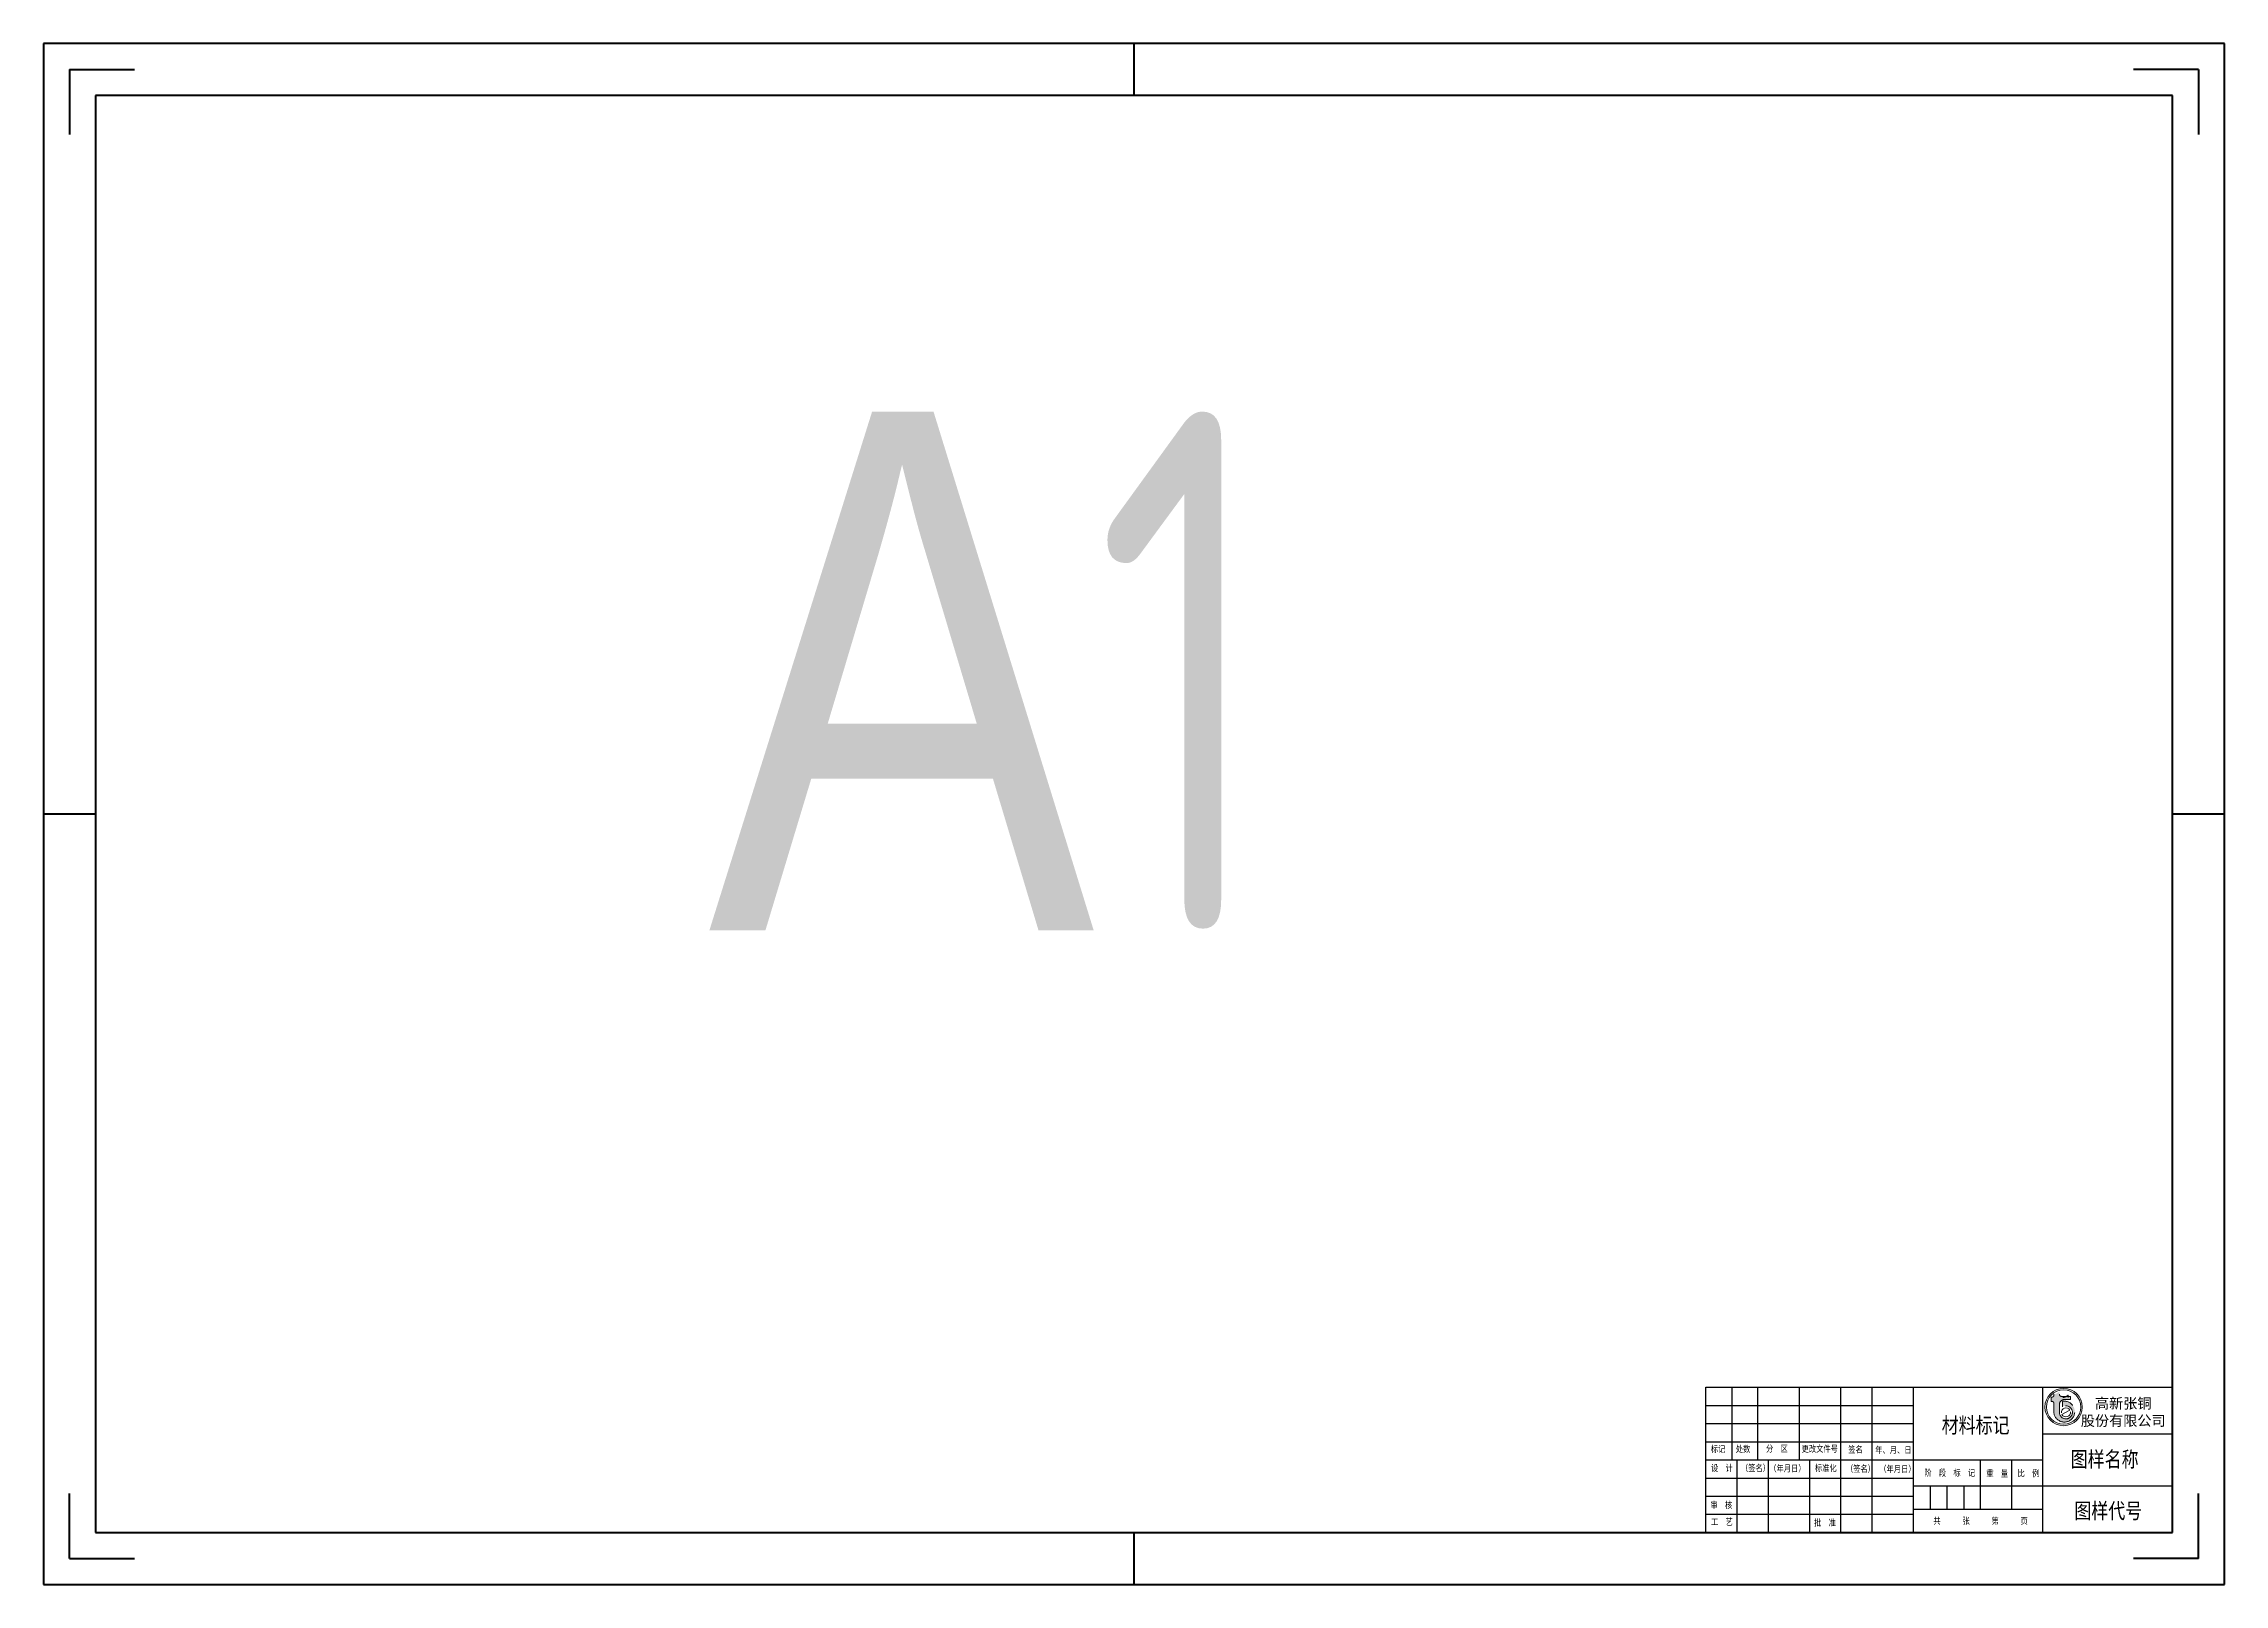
# Model space of a CAD drawing. Header units: millimetres. Extents: x 4796 to 6782, y 968 to 2931.
# Drawn here: x 4796 to 5637, y 2122 to 2716 of the extents above; entities that cross this region are included whole.
import ezdxf

# ---------------------------------------------------------------- set-up
doc = ezdxf.new("R2010")
doc.units = ezdxf.units.MM
doc.linetypes.add('ACAD_ISO02W100', pattern=[15, 12, -3])
for name, color, linetype, lineweight in [('总内框线', 7, 'Continuous', 50), ('标注层', 3, 'Continuous', 25), ('虚线层', 4, 'ACAD_ISO02W100', 25)]:
    doc.layers.add(name, color=color, linetype=linetype, lineweight=lineweight)
doc.styles.get("Standard").update_dxf_attribs({"font": 'txt', "bigfont": 'gbcbig.shx'})
doc.styles.add('陈杰（2）', font='gbenor.shx', dxfattribs={"width": 0.8, "bigfont": 'gbcbig.shx'})

msp = doc.modelspace()

# ---------------------------------------------------------------- hatches: boundary and pattern name
at = {"layer": '虚线层', "linetype": 'Continuous', "lineweight": 18}
msp.add_hatch(color=1, dxfattribs=at).paths.add_polyline_path([(5569.75, 2193.04), (5569.96, 2193.04), (5570.08, 2193.03), (5570.2, 2193), (5570.32, 2192.95), (5570.43, 2192.89), (5570.52, 2192.81), (5570.61, 2192.71), (5570.67, 2192.6), (5570.72, 2192.49), (5570.75, 2192.36), (5570.76, 2192.24), (5570.76, 2188.8), (5570.85, 2188.17), (5571.05, 2187.55), (5571.34, 2186.98), (5571.72, 2186.45), (5572.17, 2186), (5572.7, 2185.62), (5573.27, 2185.33), (5573.89, 2185.14), (5574.53, 2185.05), (5575.17, 2185.06), (5575.81, 2185.18), (5576.41, 2185.39), (5576.98, 2185.7), (5577.49, 2186.09), (5577.93, 2186.57), (5578.29, 2187.1), (5578.56, 2187.69), (5578.73, 2188.31), (5578.8, 2188.95), (5578.77, 2189.59), (5578.63, 2190.22), (5578.4, 2190.82), (5578.07, 2191.38), (5577.66, 2191.88), (5577.18, 2192.3), (5576.63, 2192.64), (5576.04, 2192.89), (5575.41, 2193.05), (5574.77, 2193.1), (5574.13, 2193.04), (5574.13, 2190.98), (5574.5, 2191.16), (5574.89, 2191.27), (5575.3, 2191.32), (5575.71, 2191.3), (5576.12, 2191.21), (5576.5, 2191.06), (5576.85, 2190.85), (5577.16, 2190.58), (5577.43, 2190.27), (5577.64, 2189.92), (5577.79, 2189.53), (5577.88, 2189.13), (5577.9, 2188.72), (5577.85, 2188.31), (5577.74, 2187.92), (5577.56, 2187.55), (5577.33, 2187.21), (5577.04, 2186.91), (5576.71, 2186.67), (5576.35, 2186.48), (5575.96, 2186.35), (5575.55, 2186.29), (5575.14, 2186.3), (5574.73, 2186.37), (5574.35, 2186.51), (5573.99, 2186.71), (5573.66, 2186.97), (5573.39, 2187.27), (5573.17, 2187.62), (5573, 2188), (5572.9, 2188.39), (5572.87, 2188.8), (5572.87, 2191.73), (5572.91, 2192.13), (5573.02, 2192.5), (5573.21, 2192.85), (5573.46, 2193.16), (5573.76, 2193.41), (5574.11, 2193.59), (5574.49, 2193.71), (5574.88, 2193.75), (5577.17, 2193.75), (5577.17, 2194.96), (5573.67, 2194.96), (5573.55, 2194.97), (5573.43, 2194.99), (5573.31, 2195.04), (5573.2, 2195.11), (5573.1, 2195.19), (5573.02, 2195.29), (5572.96, 2195.39), (5572.91, 2195.51), (5572.88, 2195.63), (5572.87, 2195.76), (5572.87, 2196.77), (5571.76, 2196.02), (5570.76, 2195.76), (5570.76, 2195.46), (5570.75, 2195.33), (5570.72, 2195.21), (5570.67, 2195.09), (5570.61, 2194.99), (5570.52, 2194.89), (5570.43, 2194.81), (5570.32, 2194.74), (5570.2, 2194.69), (5570.08, 2194.66), (5569.96, 2194.65), (5569.75, 2194.65)])

# ---------------------------------------------------------------- linework, layer by layer
for p, q in [((5436.51, 2198.48), (5616.51, 2198.48)), ((5436.51, 2142.48), (5436.51, 2198.48)), ((5446.51, 2198.48), (5446.51, 2170.48)), ((5456.51, 2198.48), (5456.51, 2170.48)), ((5472.51, 2198.48), (5472.51, 2170.48)), ((5488.51, 2198.48), (5488.51, 2170.48)), ((5500.51, 2198.48), (5500.51, 2142.48)), ((5516.51, 2198.48), (5516.51, 2142.48)), ((5566.51, 2142.48), (5566.51, 2198.48)), ((5616.51, 2198.48), (5616.51, 2142.48)), ((5436.51, 2191.48), (5516.51, 2191.48)), ((5436.51, 2184.48), (5516.51, 2184.48)), ((5566.51, 2180.48), (5616.51, 2180.48)), ((5436.51, 2177.48), (5516.51, 2177.48)), ((5436.51, 2170.48), (5566.51, 2170.48)), ((5448.51, 2170.48), (5448.51, 2142.48)), ((5460.51, 2170.48), (5460.51, 2142.48)), ((5476.51, 2170.48), (5476.51, 2142.48)), ((5488.51, 2170.48), (5488.51, 2142.48)), ((5542.51, 2151.48), (5542.51, 2170.48)), ((5554.51, 2151.48), (5554.51, 2170.48)), ((5436.51, 2163.48), (5516.51, 2163.48)), ((5436.51, 2156.48), (5516.51, 2156.48)), ((5516.51, 2160.48), (5566.51, 2160.48)), ((5523.01, 2160.48), (5523.01, 2151.48)), ((5529.51, 2160.48), (5529.51, 2151.48)), ((5536.01, 2160.48), (5536.01, 2151.48)), ((5566.51, 2160.48), (5616.51, 2160.48)), ((5436.51, 2149.48), (5516.51, 2149.48)), ((5516.51, 2151.48), (5566.51, 2151.48)), ((5616.51, 2142.48), (5436.51, 2142.48))]:
    msp.add_line(p, q)
at = {"layer": '总内框线'}
for p, q in [((4795.51, 2716.48), (4795.51, 2122.48)), ((5636.51, 2716.48), (4795.51, 2716.48)), ((5216.01, 2716.48), (5216.01, 2696.48)), ((5636.51, 2122.48), (5636.51, 2716.48)), ((4805.51, 2706.48), (4830.51, 2706.48)), ((4805.51, 2706.48), (4805.51, 2681.48)), ((5626.51, 2706.48), (5601.51, 2706.48)), ((5626.51, 2706.48), (5626.51, 2681.48)), ((5616.51, 2696.48), (4815.51, 2696.48)), ((4815.51, 2696.48), (4815.51, 2142.48)), ((5616.51, 2142.48), (5616.51, 2696.48)), ((4795.51, 2419.48), (4815.51, 2419.48)), ((5616.51, 2419.48), (5636.51, 2419.48)), ((4805.51, 2132.48), (4805.51, 2157.48)), ((5626.51, 2132.48), (5626.51, 2157.48)), ((4815.51, 2142.48), (5616.51, 2142.48)), ((5216.01, 2142.48), (5216.01, 2122.48)), ((4805.51, 2132.48), (4830.51, 2132.48)), ((5626.51, 2132.48), (5601.51, 2132.48)), ((4795.51, 2122.48), (5636.51, 2122.48))]:
    msp.add_line(p, q, dxfattribs=at)
at = {"layer": '虚线层', "color": 1, "lineweight": 18}
for p, q in [((5570.76, 2195.46), (5570.76, 2195.76)), ((5576.32, 2194.47), (5576.32, 2195.48)), ((5569.75, 2194.65), (5569.75, 2193.04)), ((5569.96, 2194.65), (5569.75, 2194.65)), ((5569.96, 2193.04), (5569.75, 2193.04)), ((5570.76, 2188.8), (5570.76, 2192.24)), ((5572.87, 2188.8), (5572.87, 2191.73)), ((5577.17, 2194.96), (5573.67, 2194.96)), ((5574.13, 2193.04), (5574.13, 2190.98)), ((5577.17, 2193.75), (5574.88, 2193.75)), ((5577.17, 2193.75), (5577.17, 2194.96))]:
    msp.add_line(p, q, dxfattribs=at)
at = {"layer": '虚线层', "color": 1, "linetype": 'Continuous', "lineweight": 18}
msp.add_line((5573.86, 2187.92), (5576.91, 2189.68), dxfattribs=at)
for radius in [7.2, 6.64]:
    msp.add_circle((5574.5, 2190.85), radius, dxfattribs=at)
at = {"layer": '虚线层', "color": 1, "lineweight": 18}
for centre, radius, start, end in [((5569.96, 2195.46), 0.805, 270, 0), ((5573.67, 2195.76), 0.805, 180, 270), ((5569.96, 2192.24), 0.805, 0, 90), ((5574.78, 2189.07), 4.03, 183.78381, 99.29956), ((5574.88, 2191.73), 2.01, 90, 180), ((5575.39, 2188.8), 2.52, 180, 120)]:
    msp.add_arc(centre, radius, start, end, dxfattribs=at)
at = {"layer": '虚线层', "color": 1, "linetype": 'Continuous', "lineweight": 18}
for start, end in [(30, 187.49188), (210, 7.49188)]:
    msp.add_arc((5575.39, 2188.8), 1.76, start, end, dxfattribs=at)
at = {"layer": '虚线层', "color": 1, "lineweight": 18}
msp.add_spline([(5576.32, 2195.48), (5575.21, 2194.74), (5574.21, 2194.47)], degree=3, dxfattribs=at)

# ---------------------------------------------------------------- texts
at = {"width": 93.0193, "attachment_point": 1, "style": '陈杰（2）'}
for s, insert, char_height in [('{\\fSimSun|b0|i0|c134|p2;材料标记}', (5527.48, 2186.84), 6), ('{\\fSimSun|b0|i0|c134|p2;标记}', (5438.47, 2175.92), 2.5), ('{\\fSimSun|b0|i0|c134|p2;处数}', (5448.09, 2175.93), 2.5), ('{\\fSimSun|b0|i0|c134|p2;分\u3000区}', (5459.75, 2176.06), 2.5), ('{\\fSimSun|b0|i0|c134|p2;更改文件号}', (5473.48, 2176), 2.5), ('{\\fSimSun|b0|i0|c134|p2;签名}', (5491.47, 2175.74), 2.5), ('{\\fSimSun|b0|i0|c134|p2;年、月、日}', (5501.86, 2175.55), 2.5), ('{\\fSimSun|b0|i0|c134|p2;图样名称}', (5577.24, 2173.71), 6), ('{\\fSimSun|b0|i0|c134|p2;设\u3000计}', (5438.52, 2168.58), 2.5), ('{\\fSimSun|b0|i0|c134|p2;（签名）}', (5450.07, 2168.58), 2.5), ('{\\fSimSun|b0|i0|c134|p2;\u3000（年月日）}', (5458.19, 2168.46), 2.5), ('{\\fSimSun|b0|i0|c134|p2;标准化}', (5478.6, 2168.56), 2.5), ('{\\fSimSun|b0|i0|c134|p2;（签名）}', (5490.57, 2168.31), 2.5), ('{\\fSimSun|b0|i0|c134|p2;（年月日）}', (5503.43, 2168.22), 2.5), ('{\\fSimSun|b0|i0|c134|p2;阶\u3000段\u3000标\u3000记}', (5520.81, 2166.73), 2.5), ('{\\fSimSun|b0|i0|c134|p2;重\u3000量}', (5544.7, 2166.5), 2.5), ('{\\fSimSun|b0|i0|c134|p2;比\u3000例}', (5556.75, 2166.57), 2.5), ('{\\fSimSun|b0|i0|c134|p2;审\u3000核}', (5438.32, 2154.31), 2.5), ('{\\fSimSun|b0|i0|c134|p2;图样代号}', (5578.64, 2153.84), 6), ('{\\fSimSun|b0|i0|c134|p2;工\u3000艺}', (5438.52, 2147.82), 2.5), ('{\\fSimSun|b0|i0|c134|p2;批\u3000准}', (5478.29, 2147.5), 2.5), ('{\\fSimSun|b0|i0|c134|p2;共\u3000\u3000\u3000张\u3000\u3000\u3000第\u3000\u3000\u3000页}', (5524.31, 2148.21), 2.5)]:
    msp.add_mtext(s, dxfattribs=dict(at, insert=insert, char_height=char_height))
at = {"layer": '总内框线', "insert": (5051.83, 2574.62), "char_height": 200, "width": 360.2186, "attachment_point": 1, "style": '陈杰（2）'}
msp.add_mtext('{\\fArial|b0|i0|c0|p32;A}1', dxfattribs=at)
at = {"layer": '标注层', "insert": (5597.5, 2188.7), "char_height": 4, "attachment_point": 5, "rotation": 0.03095}
msp.add_mtext('{\\fKaiTi_GB2312|b0|i0|c134|p49;高新张铜\\P股份有限公司}', dxfattribs=at)

doc.saveas('drawing.dxf')
